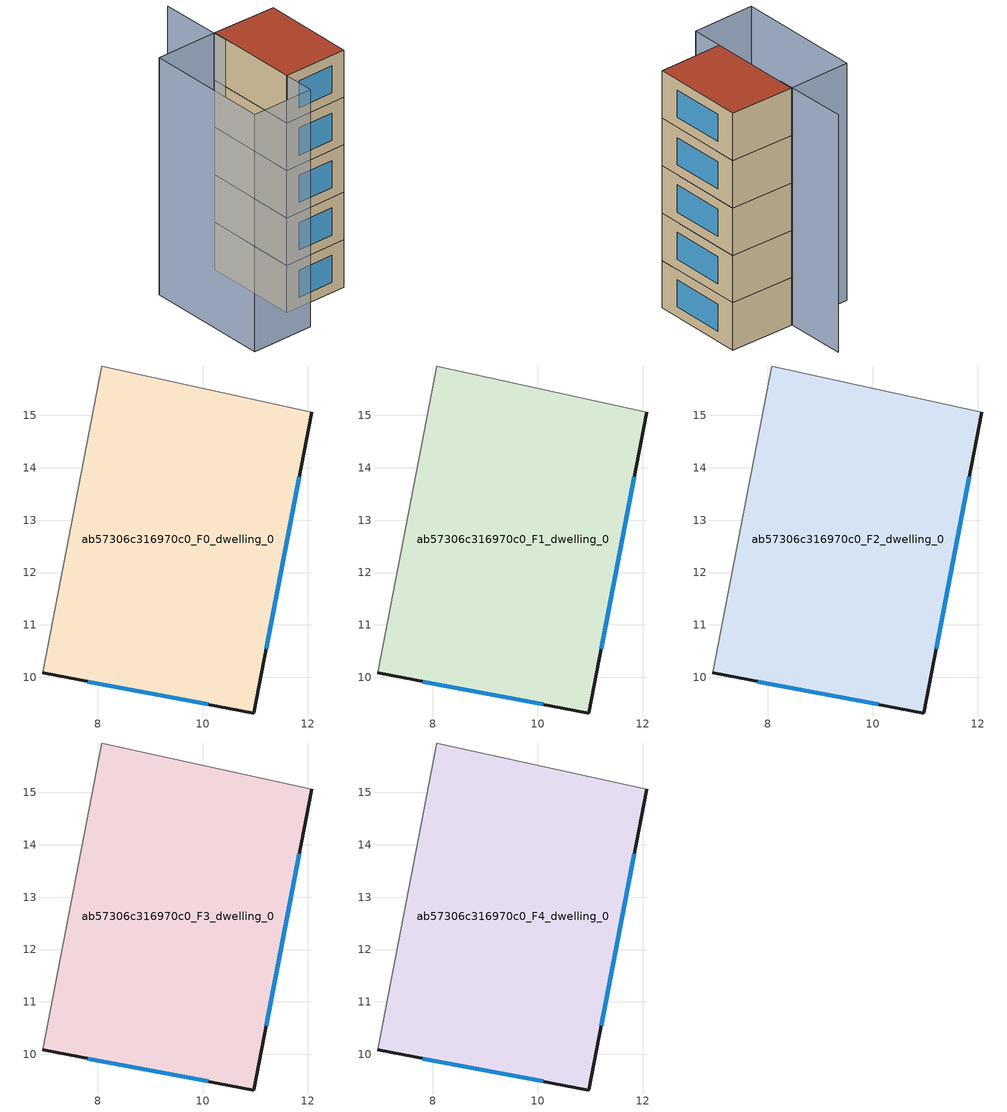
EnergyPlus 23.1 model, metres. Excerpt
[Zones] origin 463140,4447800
ab57306c316970c0_F0_dwelling_0
 floor ground (EU_floor_Construction): 12.08,15.05 10.97,9.32 6.95,10.08 8.07,15.94 z0
 wall outside (EU_wall_Construction): 6.95,10.08 10.97,9.32 12.08,15.05 z0:3
 wall adiabatic (EU_wall_Construction): 12.08,15.05 8.07,15.94 6.95,10.08 z0:3
 window (EU_Window_Construction): 11.21,10.55 11.84,13.83 / 7.81,9.92 10.11,9.48 z0.64:2.36
ab57306c316970c0_F1_dwelling_0
 floor to ab57306c316970c0_F0_dwelling_0 (EU_floor_Construction): 12.08,15.05 10.97,9.32 6.95,10.08 8.07,15.94 z3
 wall outside (EU_wall_Construction): 6.95,10.08 10.97,9.32 12.08,15.05 z3:6
 wall adiabatic (EU_wall_Construction): 12.08,15.05 8.07,15.94 6.95,10.08 z3:6
 window (EU_Window_Construction): 11.21,10.55 11.84,13.83 / 7.81,9.92 10.11,9.48 z3.64:5.36
ab57306c316970c0_F2_dwelling_0
 floor to ab57306c316970c0_F1_dwelling_0 (EU_floor_Construction): 12.08,15.05 10.97,9.32 6.95,10.08 8.07,15.94 z6
 wall outside (EU_wall_Construction): 6.95,10.08 10.97,9.32 12.08,15.05 z6:9
 wall adiabatic (EU_wall_Construction): 12.08,15.05 8.07,15.94 6.95,10.08 z6:9
 window (EU_Window_Construction): 11.21,10.55 11.84,13.83 / 7.81,9.92 10.11,9.48 z6.64:8.36
ab57306c316970c0_F3_dwelling_0
 floor to ab57306c316970c0_F2_dwelling_0 (EU_floor_Construction): 12.08,15.05 10.97,9.32 6.95,10.08 8.07,15.94 z9
 wall outside (EU_wall_Construction): 6.95,10.08 10.97,9.32 12.08,15.05 z9:12
 wall adiabatic (EU_wall_Construction): 12.08,15.05 8.07,15.94 6.95,10.08 z9:12
 window (EU_Window_Construction): 11.21,10.55 11.84,13.83 / 7.81,9.92 10.11,9.48 z9.64:11.36
ab57306c316970c0_F4_dwelling_0
 floor to ab57306c316970c0_F3_dwelling_0 (EU_floor_Construction): 12.08,15.05 10.97,9.32 6.95,10.08 8.07,15.94 z12
 wall outside (EU_wall_Construction): 6.95,10.08 10.97,9.32 12.08,15.05 z12:15
 wall adiabatic (EU_wall_Construction): 12.08,15.05 8.07,15.94 6.95,10.08 z12:15
 window (EU_Window_Construction): 11.21,10.55 11.84,13.83 / 7.81,9.92 10.11,9.48 z12.64:14.36
 roof outside (EU_roof_Construction): 10.97,9.32 12.08,15.05 8.07,15.94 6.95,10.08 z15
shading: 7.83,15.02 8.7,19.64 / 4.16,16.69 8.07,15.94 / 8.07,15.94 6.59,8.2 / 6.59,8.2 2.67,8.95 / 2.67,8.95 4.16,16.69 z0:15
[Building]
EU S2 Campaign: North Axis=0; Terrain=City; Solar Distribution=FullExterior
[Site:Location]
Yerevan-Zvartnots.Intl.AP: Latitude=40.15; Longitude=44.383; Time Zone=4; Elevation=854
[SizingPeriod:WeatherFileDays]
AnnualSizingPeriod: Begin Month=1; Begin Day of Month=1; End Month=12; End Day of Month=31; Day of Week for Start Day=Monday; Use Weather File Daylight Saving Period=No; Use Weather File Rain and Snow Indicators=No
[MATERIAL]
EU_InternalMass_Material: Roughness=MediumRough; Thickness=0.1; Conductivity=1; Density=1800; Specific Heat=900; Thermal Absorptance=0.9; Solar Absorptance=0.7; Visible Absorptance=0.7
[MATERIAL:NOMASS] Roughness=MediumRough; Thermal Absorptance=0.9; Solar Absorptance=0.7; Visible Absorptance=0.7
Name | Thermal Resistance
EU_wall_NoMass | 1.05043
EU_roof_NoMass | 1.45357
EU_floor_NoMass | 0.478065
[WINDOWMATERIAL:SIMPLEGLAZINGSYSTEM]
EU_Window_SimpleGlazing: UFactor=2.5566; Solar Heat Gain Coefficient=0.75; Visible Transmittance=0.75
[CONSTRUCTION]
EU_wall_Construction: EU_wall_NoMass
EU_roof_Construction: EU_roof_NoMass
EU_floor_Construction: EU_floor_NoMass
EU_Window_Construction: EU_Window_SimpleGlazing
EU_InternalMass_Construction: EU_InternalMass_Material
[ZONE] Type=1; Multiplier=1; Ceiling Height=autocalculate; Floor Area=autocalculate; Part of Total Floor Area=Yes
Name | Volume
ab57306c316970c0_F0_dwelling_0 | 72.5522
ab57306c316970c0_F1_dwelling_0; ab57306c316970c0_F2_dwelling_0; ab57306c316970c0_F3_dwelling_0; ab57306c316970c0_F4_dwelling_0 | 72.553
[INTERNALMASS] Construction=EU_InternalMass_Construction; Surface Area=24.1842
Name | Zone or ZoneList
ab57306c316970c0_F0_dwelling_0_EU_InternalMass | ab57306c316970c0_F0_dwelling_0
ab57306c316970c0_F1_dwelling_0_EU_InternalMass | ab57306c316970c0_F1_dwelling_0
ab57306c316970c0_F2_dwelling_0_EU_InternalMass | ab57306c316970c0_F2_dwelling_0
ab57306c316970c0_F3_dwelling_0_EU_InternalMass | ab57306c316970c0_F3_dwelling_0
ab57306c316970c0_F4_dwelling_0_EU_InternalMass | ab57306c316970c0_F4_dwelling_0
[OTHEREQUIPMENT] Fuel Type=Electricity; Design Level Calculation Method=Watts/Area; Power per Zone Floor Area=1; Fraction Latent=0; Fraction Radiant=0; Fraction Lost=0; Carbon Dioxide Generation Rate=0; EndUse Subcategory=EU_Step8_InternalGains
Name | Zone or ZoneList or Space or SpaceList | Schedule
EU_Step8_InternalGain_ab57306c316970c0_F0_dwelling_0_f000 | ab57306c316970c0_F0_dwelling_0 | EU_Step8_GainSchedule_ab57306c316970c0_F0_dwelling_0_f000
EU_Step8_InternalGain_ab57306c316970c0_F1_dwelling_0_f000 | ab57306c316970c0_F1_dwelling_0 | EU_Step8_GainSchedule_ab57306c316970c0_F1_dwelling_0_f000
EU_Step8_InternalGain_ab57306c316970c0_F2_dwelling_0_f000 | ab57306c316970c0_F2_dwelling_0 | EU_Step8_GainSchedule_ab57306c316970c0_F2_dwelling_0_f000
EU_Step8_InternalGain_ab57306c316970c0_F3_dwelling_0_f000 | ab57306c316970c0_F3_dwelling_0 | EU_Step8_GainSchedule_ab57306c316970c0_F3_dwelling_0_f000
EU_Step8_InternalGain_ab57306c316970c0_F4_dwelling_0_f000 | ab57306c316970c0_F4_dwelling_0 | EU_Step8_GainSchedule_ab57306c316970c0_F4_dwelling_0_f000
[ZONEVENTILATION:DESIGNFLOWRATE] Schedule=EU_AlwaysOn; Design Flow Rate Calculation Method=AirChanges/Hour; Air Changes per Hour=0.557805; Ventilation Type=Natural; Fan Pressure Rise=0; Fan Total Efficiency=1; Constant Term Coefficient=1; Temperature Term Coefficient=0; Velocity Term Coefficient=0; Velocity Squared Term Coefficient=0; Minimum Indoor Temperature=-100; Maximum Indoor Temperature=100; Delta Temperature=-100; Minimum Outdoor Temperature=-100; Maximum Outdoor Temperature=100; Maximum Wind Speed=40
Name | Zone or ZoneList or Space or SpaceList
EU_ConstantAir_ab57306c316970c0_F0_dwelling_0 | ab57306c316970c0_F0_dwelling_0
EU_ConstantAir_ab57306c316970c0_F1_dwelling_0 | ab57306c316970c0_F1_dwelling_0
EU_ConstantAir_ab57306c316970c0_F2_dwelling_0 | ab57306c316970c0_F2_dwelling_0
EU_ConstantAir_ab57306c316970c0_F3_dwelling_0 | ab57306c316970c0_F3_dwelling_0
EU_ConstantAir_ab57306c316970c0_F4_dwelling_0 | ab57306c316970c0_F4_dwelling_0
[HVACTEMPLATE:THERMOSTAT] Constant Heating Setpoint=20; Constant Cooling Setpoint=50
EU_HeatOnly_ab57306c316970c0_F0_dwelling_0; EU_HeatOnly_ab57306c316970c0_F1_dwelling_0; EU_HeatOnly_ab57306c316970c0_F2_dwelling_0; EU_HeatOnly_ab57306c316970c0_F3_dwelling_0; EU_HeatOnly_ab57306c316970c0_F4_dwelling_0
[HVACTEMPLATE:ZONE:IDEALLOADSAIRSYSTEM] System Availability Schedule=EU_AlwaysOn; Maximum Heating Supply Air Temperature=50; Minimum Cooling Supply Air Temperature=13; Maximum Heating Supply Air Humidity Ratio=0.0156; Minimum Cooling Supply Air Humidity Ratio=0.0077; Heating Limit=NoLimit; Cooling Limit=NoLimit; Heating Availability Schedule=EU_AlwaysOn; Cooling Availability Schedule=EU_CoolingOff; Dehumidification Control Type=ConstantSensibleHeatRatio; Cooling Sensible Heat Ratio=0.7; Dehumidification Setpoint=60; Humidification Control Type=None; Humidification Setpoint=30; Outdoor Air Method=None; Outdoor Air Flow Rate per Person=0.00944; Outdoor Air Flow Rate per Zone Floor Area=0; Outdoor Air Flow Rate per Zone=0; Demand Controlled Ventilation Type=None; Outdoor Air Economizer Type=NoEconomizer; Heat Recovery Type=None; Sensible Heat Recovery Effectiveness=0.7; Latent Heat Recovery Effectiveness=0.65
Name | Template Thermostat
ab57306c316970c0_F0_dwelling_0 | EU_HeatOnly_ab57306c316970c0_F0_dwelling_0
ab57306c316970c0_F1_dwelling_0 | EU_HeatOnly_ab57306c316970c0_F1_dwelling_0
ab57306c316970c0_F2_dwelling_0 | EU_HeatOnly_ab57306c316970c0_F2_dwelling_0
ab57306c316970c0_F3_dwelling_0 | EU_HeatOnly_ab57306c316970c0_F3_dwelling_0
ab57306c316970c0_F4_dwelling_0 | EU_HeatOnly_ab57306c316970c0_F4_dwelling_0
[SIZING:ZONE] Zone Cooling Design Supply Air Temperature Input Method=SupplyAirTemperature; Zone Cooling Design Supply Air Temperature=13; Zone Heating Design Supply Air Temperature Input Method=SupplyAirTemperature; Zone Heating Design Supply Air Temperature=50; Zone Cooling Design Supply Air Humidity Ratio=0.008; Zone Heating Design Supply Air Humidity Ratio=0.008; Cooling Design Air Flow Method=DesignDay; Cooling Design Air Flow Rate=0; Cooling Minimum Air Flow per Zone Floor Area=0.000762; Cooling Minimum Air Flow=0; Cooling Minimum Air Flow Fraction=0.2; Heating Design Air Flow Method=DesignDay; Heating Design Air Flow Rate=0; Heating Maximum Air Flow per Zone Floor Area=0.002032; Heating Maximum Air Flow=0.141576; Heating Maximum Air Flow Fraction=0.3; Account for Dedicated Outdoor Air System=No; Dedicated Outdoor Air System Control Strategy=NeutralSupplyAir; Dedicated Outdoor Air Low Setpoint Temperature for Design=autosize; Dedicated Outdoor Air High Setpoint Temperature for Design=autosize; Zone Load Sizing Method=Sensible Load Only No Latent Load; Zone Latent Cooling Design Supply Air Humidity Ratio Input Method=HumidityRatioDifference; Zone Cooling Design Supply Air Humidity Ratio Difference=0.005; Zone Latent Heating Design Supply Air Humidity Ratio Input Method=HumidityRatioDifference; Zone Humidification Design Supply Air Humidity Ratio Difference=0.005
ab57306c316970c0_F0_dwelling_0; ab57306c316970c0_F1_dwelling_0; ab57306c316970c0_F2_dwelling_0; ab57306c316970c0_F3_dwelling_0; ab57306c316970c0_F4_dwelling_0
[SCHEDULE:CONSTANT]
Name | Hourly Value
EU_AlwaysOn | 1
EU_CoolingOff | 0
[SCHEDULE:FILE] Column Number=1; Rows to Skip at Top=0; Number of Hours of Data=8760; Column Separator=Comma; Interpolate to Timestep=No; Minutes per Item=60; Adjust Schedule for Daylight Savings=Yes
Name | File
EU_Step8_GainSchedule_ab57306c316970c0_F0_dwelling_0_f000 | ../../schedules/ab57306c316970c0/ab57306c316970c0_F0_dwelling_0_f000_gain.csv
EU_Step8_GainSchedule_ab57306c316970c0_F1_dwelling_0_f000 | ../../schedules/ab57306c316970c0/ab57306c316970c0_F1_dwelling_0_f000_gain.csv
EU_Step8_GainSchedule_ab57306c316970c0_F2_dwelling_0_f000 | ../../schedules/ab57306c316970c0/ab57306c316970c0_F2_dwelling_0_f000_gain.csv
EU_Step8_GainSchedule_ab57306c316970c0_F3_dwelling_0_f000 | ../../schedules/ab57306c316970c0/ab57306c316970c0_F3_dwelling_0_f000_gain.csv
EU_Step8_GainSchedule_ab57306c316970c0_F4_dwelling_0_f000 | ../../schedules/ab57306c316970c0/ab57306c316970c0_F4_dwelling_0_f000_gain.csv
